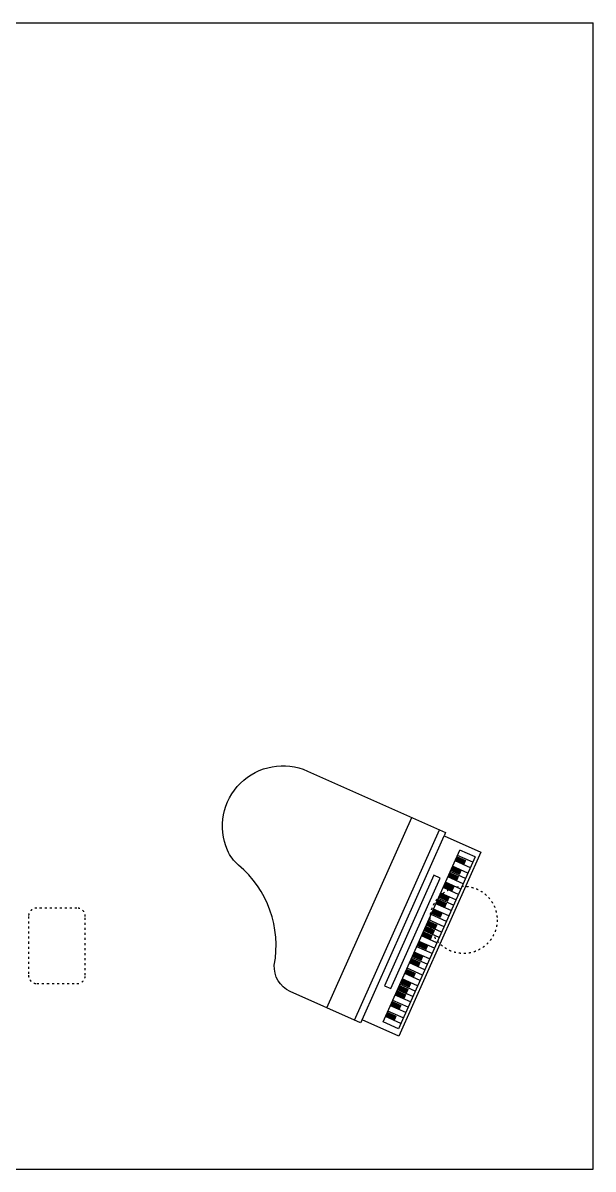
# Model space of a CAD drawing. Extents: x 185064 to 343242, y -369192 to -264966.
# Drawn here: x 213701 to 217097, y -369192 to -362369 of the extents above; entities that cross this region are included whole.
import ezdxf

# ---------------------------------------------------------------- set-up
doc = ezdxf.new("R2010")
doc.units = 0
doc.linetypes.add('ACAD_ISO03W100', pattern=[30, 12, -18])

# ---------------------------------------------------------------- blocks, each defined once
blk = doc.blocks.new('AWETAWT')
at = {"color": 3, "lineweight": -2, "ltscale": 3}
blk.add_line((449033.3, -486355.1), (447483.3, -486355.1), dxfattribs=at)
at = {"color": 1, "lineweight": -2, "ltscale": 3}
for p, q in [((449033.3, -486580.1), (447483.3, -486580.1)), ((449008.3, -486630.1), (447508.3, -486630.1))]:
    blk.add_line(p, q, dxfattribs=at)
at = {"color": 8, "lineweight": -2, "ltscale": 3}
for p, q in [((447808.3, -486680.1), (448708.3, -486680.1)), ((447808.3, -486730.1), (447808.3, -486680.1)), ((448708.3, -486730.1), (447808.3, -486730.1)), ((448708.3, -486680.1), (448708.3, -486730.1)), ((447558.3, -486905.1), (447558.3, -486780.1)), ((448958.3, -486780.1), (447558.3, -486780.1)), ((447602, -486905.1), (447602, -486780.1)), ((447645.8, -486905.1), (447645.8, -486780.1)), ((447689.5, -486905.1), (447689.5, -486780.1)), ((447733.3, -486905.1), (447733.3, -486780.1)), ((447777, -486905.1), (447777, -486780.1)), ((447820.8, -486905.1), (447820.8, -486780.1)), ((447864.5, -486905.1), (447864.5, -486780.1)), ((447908.3, -486905.1), (447908.3, -486780.1)), ((447952, -486905.1), (447952, -486780.1)), ((447995.8, -486905.1), (447995.8, -486780.1)), ((448039.5, -486905.1), (448039.5, -486780.1)), ((448083.3, -486905.1), (448083.3, -486780.1)), ((448127, -486905.1), (448127, -486780.1)), ((448170.8, -486905.1), (448170.8, -486780.1)), ((448214.5, -486905.1), (448214.5, -486780.1)), ((448258.3, -486905.1), (448258.3, -486780.1)), ((448302, -486905.1), (448302, -486780.1)), ((448345.8, -486905.1), (448345.8, -486780.1)), ((448389.5, -486905.1), (448389.5, -486780.1)), ((448433.3, -486905.1), (448433.3, -486780.1)), ((448477, -486905.1), (448477, -486780.1)), ((448520.8, -486905.1), (448520.8, -486780.1)), ((448564.5, -486905.1), (448564.5, -486780.1)), ((448608.3, -486905.1), (448608.3, -486780.1)), ((448652, -486905.1), (448652, -486780.1)), ((448695.8, -486905.1), (448695.8, -486780.1)), ((448739.5, -486905.1), (448739.5, -486780.1)), ((448783.3, -486905.1), (448783.3, -486780.1)), ((448827, -486905.1), (448827, -486780.1)), ((448870.8, -486905.1), (448870.8, -486780.1)), ((448914.5, -486905.1), (448914.5, -486780.1)), ((448958.3, -486905.1), (448958.3, -486780.1)), ((447558.3, -486905.1), (448958.3, -486905.1))]:
    blk.add_line(p, q, dxfattribs=at)
at = {"color": 3, "lineweight": -2, "ltscale": 3}
blk.add_lwpolyline([(449033.3, -486630.1), (449033.3, -486055.1, 0.314197), (448902.4, -485867.4, -0.271105), (448332.3, -485321.4, 0.11678), (448264.8, -485200.8, 0.683735), (447483.3, -485505.1), (447483.3, -486630.1), (447508.3, -486630.1), (447508.3, -486930.1), (449008.3, -486930.1), (449008.3, -486630.1), (449033.3, -486630.1)], format="xyb", dxfattribs=at)
at = {"color": 8, "lineweight": -2, "ltscale": 3, "const_width": 37.5}
for points in [[(447627, -486780.1), (447627, -486855.1)], [(447708.3, -486780.1), (447708.3, -486855.1)], [(447758.3, -486780.1), (447758.3, -486855.1)], [(447839.5, -486780.1), (447839.5, -486855.1)], [(447927, -486780.1), (447927, -486855.1)], [(447977, -486780.1), (447977, -486855.1)], [(448058.3, -486780.1), (448058.3, -486855.1)], [(448152, -486780.1), (448152, -486855.1)], [(448195.8, -486780.1), (448195.8, -486855.1)], [(448239.5, -486780.1), (448239.5, -486855.1)], [(448320.8, -486780.1), (448320.8, -486855.1)], [(448408.3, -486780.1), (448408.3, -486855.1)], [(448458.3, -486780.1), (448458.3, -486855.1)], [(448545.8, -486780.1), (448545.8, -486855.1)], [(448627, -486780.1), (448627, -486855.1)], [(448677, -486780.1), (448677, -486855.1)], [(448720.8, -486780.1), (448720.8, -486855.1)], [(448808.3, -486780.1), (448808.3, -486855.1)], [(448895.8, -486780.1), (448895.8, -486855.1)]]:
    blk.add_lwpolyline(points, dxfattribs=at)

msp = doc.modelspace()

# ---------------------------------------------------------------- linework, layer by layer
at = {"color": 8}
for p, q in [((185063.7, -362369.2), (217097.2, -362369.2)), ((217097.2, -369192.2), (217097.2, -362369.2)), ((185063.7, -369192.2), (217097.2, -369192.2))]:
    msp.add_line(p, q, dxfattribs=at)
at = {"color": 3, "linetype": 'ACAD_ISO03W100'}
msp.add_lwpolyline([(214072.7, -368038.4), (214072.7, -367688.4, 0.414214), (214022.7, -367638.4), (213784.4, -367638.4, 0.414214), (213734.4, -367688.4), (213734.4, -368038.4, 0.414214), (213784.4, -368088.4), (214022.7, -368088.4, 0.414214)], format="xyb", close=True, dxfattribs=at)
at = {"color": 1, "linetype": 'ACAD_ISO03W100', "lineweight": -2}
msp.add_circle((216325.7, -367708.9), 200, dxfattribs=at)

# ---------------------------------------------------------------- block references
at = {"lineweight": -2, "xscale": -0.8000000000000002, "yscale": 0.8, "zscale": 0.8, "rotation": 65.93503047442064}
msp.add_blockref('AWETAWT', (6728.2, 118429.6), dxfattribs=at)

doc.saveas('drawing.dxf')
